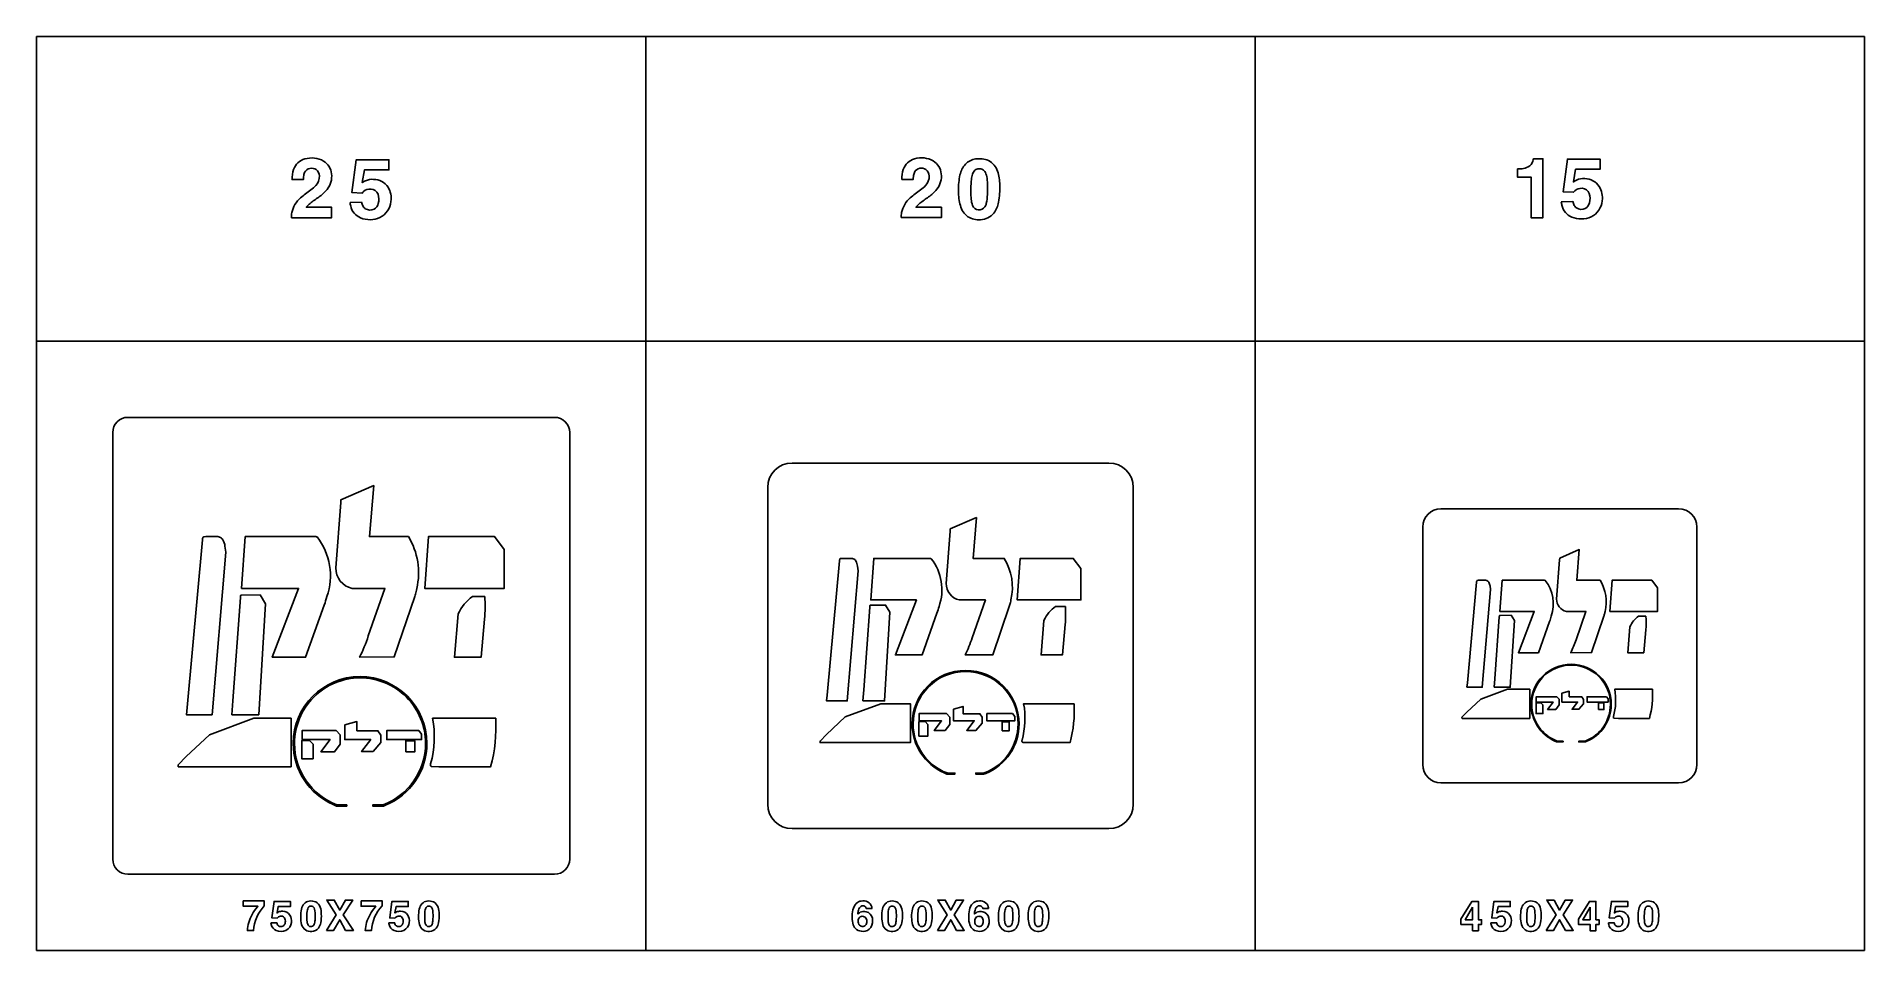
# Model space of a CAD drawing. Extents: x 0 to 3000, y 0 to 1500.
import ezdxf

# ---------------------------------------------------------------- set-up
doc = ezdxf.new("R2010")
doc.units = 0
doc.header["$MEASUREMENT"] = 0

msp = doc.modelspace()

# ---------------------------------------------------------------- linework, layer by layer
for points in [[(0.0003, 1000), (1000, 1000), (1000, 1500), (0.0003, 1500)], [(1000, 1000), (2000, 1000), (2000, 1500), (1000, 1500)], [(2000, 1000), (3000, 1000), (3000, 1500), (2000, 1500)], [(0.0001, 0.0001), (1000, 0.0001), (1000, 1000), (0.0001, 1000)], [(1000, 0.0001), (2000, 0.0001), (2000, 1000), (1000, 1000)], [(2000, 0.0001), (3000, 0.0001), (3000, 1000), (2000, 1000)], [(2370.46, 412.432), (2414.06, 428.707), (2450.64, 428.722), (2450.64, 427.405), (2450.64, 380.959), (2339.5, 380.959), (2339.46, 382.793), (2347.19, 391.023)], [(2503.52, 422.16), (2515.53, 425.305), (2515.53, 416.376), (2536.11, 416.376), (2539.08, 412.066), (2539.08, 404.884), (2531.39, 395.761), (2520.09, 395.761), (2529.14, 407.718), (2503.52, 407.718)], [(1327.28, 383.244), (1385.41, 404.943), (1434.18, 404.964), (1434.18, 403.206), (1434.18, 341.28), (1286, 341.28), (1285.95, 343.724), (1296.25, 354.698)], [(1504.69, 396.214), (1520.7, 400.407), (1520.7, 388.501), (1548.15, 388.501), (1552.11, 382.755), (1552.11, 373.179), (1541.85, 361.015), (1526.79, 361.015), (1538.85, 376.957), (1504.69, 376.957)], [(2472.26, 403.111), (2472.26, 388.78), (2461.2, 388.78), (2461.2, 406.629), (2468.74, 406.629)], [(2461.4, 407.609), (2461.4, 416.484), (2495.13, 416.484), (2499.03, 412.243), (2499.03, 403.033), (2493.41, 395.637), (2480.08, 395.637), (2489.09, 407.609)], [(2576.43, 416.479), (2579.16, 413.025), (2579.16, 407.609), (2544.8, 407.609), (2544.8, 416.479)], [(2563.48, 395.442), (2563.48, 406.553), (2572.37, 406.553), (2572.37, 395.442)], [(284.097, 354.054), (356.761, 381.178), (417.725, 381.204), (417.725, 379.008), (417.725, 301.599), (232.497, 301.599), (232.433, 304.655), (245.311, 318.371)], [(435.661, 346.014), (435.661, 360.806), (491.89, 360.806), (498.383, 353.739), (498.383, 338.388), (489.018, 326.062), (466.797, 326.062), (481.818, 346.014)], [(505.861, 370.267), (525.875, 375.508), (525.875, 360.626), (560.182, 360.626), (565.133, 353.443), (565.133, 341.473), (552.318, 326.268), (533.482, 326.268), (548.568, 346.196), (505.861, 346.196)], [(627.382, 360.798), (631.925, 355.042), (631.925, 346.014), (574.668, 346.014), (574.668, 360.798)], [(1463.01, 370.815), (1463.01, 351.708), (1448.27, 351.708), (1448.27, 375.505), (1458.32, 375.505)], [(1448.53, 376.812), (1448.53, 388.645), (1493.51, 388.645), (1498.7, 382.992), (1498.7, 370.71), (1491.21, 360.85), (1473.44, 360.85), (1485.45, 376.812)], [(1601.91, 388.639), (1605.54, 384.034), (1605.54, 376.812), (1559.73, 376.812), (1559.73, 388.639)], [(1584.64, 360.589), (1584.64, 375.404), (1596.49, 375.404), (1596.49, 360.589)], [(453.768, 338.518), (453.768, 314.634), (435.339, 314.634), (435.339, 344.381), (447.897, 344.381)], [(605.804, 325.736), (605.804, 344.255), (620.611, 344.255), (620.611, 325.736)], [(475.714, 32.7948), (491.716, 58.3477), (476.393, 82.7948), (488.628, 82.7948), (497.632, 66.2466), (506.826, 82.7948), (518.848, 82.7948), (503.335, 58.3477), (519.93, 32.7948), (507.277, 32.7948), (497.632, 50.2908), (487.625, 32.7948)], [(1478.42, 32.7948), (1494.42, 58.3477), (1479.1, 82.7948), (1491.33, 82.7948), (1500.34, 66.2466), (1509.53, 82.7948), (1521.55, 82.7948), (1506.04, 58.3477), (1522.64, 32.7948), (1509.98, 32.7948), (1500.34, 50.2908), (1490.33, 32.7948)], [(2337.67, 51.2623), (2355.75, 80.5514), (2366.36, 80.5514), (2366.36, 50.3066), (2371.76, 50.3066), (2371.76, 42.7), (2366.36, 42.7), (2366.36, 32.2497), (2356.86, 32.2497), (2356.86, 42.7), (2337.67, 42.7)], [(2356.86, 70.82), (2344.86, 50.3066), (2356.86, 50.3066)], [(2477.84, 32.7948), (2493.84, 58.3477), (2478.52, 82.7948), (2490.76, 82.7948), (2499.76, 66.2466), (2508.95, 82.7948), (2520.98, 82.7948), (2505.46, 58.3477), (2522.06, 32.7948), (2509.41, 32.7948), (2499.76, 50.2908), (2489.75, 32.7948)], [(2530.52, 51.2624), (2548.6, 80.5515), (2559.21, 80.5515), (2559.21, 50.3066), (2564.61, 50.3066), (2564.61, 42.7), (2559.21, 42.7), (2559.21, 32.2498), (2549.71, 32.2498), (2549.71, 42.7), (2530.52, 42.7)], [(2549.71, 70.8201), (2537.71, 50.3066), (2549.71, 50.3066)]]:
    msp.add_lwpolyline(points, close=True)
for points in [[(418.422, 1202.63, -0.0640343), (418.928, 1211.01, -0.161687), (433.256, 1235.22, -0.0283718), (449.985, 1248.18, 0.0545111), (458.342, 1255.35, 0.192461), (464.329, 1271.16, 0.234238), (458.895, 1281.72, 0.196223), (448.769, 1283.63, 0.252425), (440.001, 1276.76, 0.0856617), (438.343, 1269.95, 0.0202329), (438.058, 1265.27), (419.402, 1265.27, -0.0983795), (421.819, 1281.8, -0.245047), (440.286, 1299.05, -0.207102), (471.075, 1295.71, -0.233443), (484.06, 1274.78, -0.20961), (476.793, 1249.11, -0.0785124), (463.223, 1236.52, 0.0107372), (448.895, 1226.2, 0.0665092), (442.545, 1219.79), (484.344, 1219.79), (484.344, 1202.63)], [(514.481, 1227.42), (533.264, 1228.13, 0.0452719), (535.823, 1221.64, 0.0567733), (537.719, 1218.89, 0.070207), (539.488, 1217.5, 0.264984), (553.895, 1216.74, 0.20748), (560.862, 1225.98, 0.147389), (560.404, 1241.2, 0.308532), (548.651, 1249.76, 0.215743), (536.74, 1245.67, 0.028781), (534.591, 1243.17), (517.546, 1243.98), (524.67, 1297.85), (578.286, 1297.85), (578.286, 1281.1), (538.114, 1281.1), (534.528, 1260.29, -0.0211252), (539.694, 1263.31, -0.121371), (553.026, 1265.65, -0.244671), (576.943, 1252.87, -0.173069), (581.572, 1229.22, -0.256779), (563.5, 1202.82, -0.199585), (531.684, 1202.4, -0.245625), (515.571, 1221.95, -0.0170062)], [(1419.16, 1202.77, -0.0640343), (1419.66, 1211.15, -0.161687), (1433.99, 1235.37, -0.0283718), (1450.72, 1248.32, 0.0545111), (1459.08, 1255.49, 0.192461), (1465.07, 1271.31, 0.234238), (1459.63, 1281.86, 0.196223), (1449.5, 1283.77, 0.252425), (1440.74, 1276.9, 0.0856617), (1439.08, 1270.09, 0.0202329), (1438.79, 1265.41), (1420.14, 1265.41, -0.0983795), (1422.55, 1281.94, -0.245047), (1441.02, 1299.19, -0.207102), (1471.81, 1295.86, -0.233443), (1484.8, 1274.92, -0.20961), (1477.53, 1249.25, -0.0785124), (1463.96, 1236.66, 0.0107372), (1449.63, 1226.34, 0.0665092), (1443.28, 1219.93), (1485.08, 1219.93), (1485.08, 1202.77)], [(1513.14, 1247.83, -0.0563084), (1515.56, 1272.96, -0.130301), (1524.44, 1290.48, -0.174843), (1541.17, 1299.05, -0.147552), (1562.41, 1296.39, -0.192146), (1577.14, 1279.13, -0.0833996), (1580.83, 1256.31, -0.0545507), (1578.83, 1228, -0.116773), (1571.2, 1210.37, -0.221099), (1549.25, 1199.3, -0.162564), (1528.67, 1204.31, -0.174743), (1516.16, 1222.47, -0.0640867), (1513.17, 1245.95)], [(2430.38, 1282.79), (2435.62, 1282.79, 0.0261527), (2438.02, 1283.06, 0.0824327), (2447.96, 1285.95, 0.211118), (2455.97, 1295.44, 0.0230957), (2457.03, 1299.41), (2472.27, 1299.41), (2472.27, 1202.61), (2452.82, 1202.61), (2452.82, 1269.42), (2430.38, 1269.42)], [(2502.41, 1228.59), (2521.19, 1229.3, 0.0452719), (2523.75, 1222.8, 0.0567733), (2525.65, 1220.06, 0.070207), (2527.41, 1218.67, 0.264984), (2541.82, 1217.91, 0.20748), (2548.79, 1227.15, 0.147389), (2548.33, 1242.36, 0.308532), (2536.58, 1250.92, 0.215743), (2524.67, 1246.83, 0.028781), (2522.52, 1244.34), (2505.47, 1245.14), (2512.6, 1299.01), (2566.21, 1299.01), (2566.21, 1282.27), (2526.04, 1282.27), (2522.45, 1261.46, -0.0211252), (2527.62, 1264.48, -0.121371), (2540.95, 1266.82, -0.244671), (2564.87, 1254.04, -0.173069), (2569.5, 1230.39, -0.256779), (2551.43, 1203.99, -0.199585), (2519.61, 1203.56, -0.245625), (2503.5, 1223.12, -0.0170062)], [(1533.69, 1235.62, 0.0124589), (1533.9, 1233.09, 0.0668192), (1536.14, 1222.93, 0.615362), (1556.51, 1220.69, 0.0726881), (1558.69, 1225.9, 0.0588562), (1560.57, 1240.82, 0.0389037), (1559.92, 1267.61, 0.084671), (1557.28, 1276.95, 0.156013), (1552.7, 1281.81, 0.143208), (1546.41, 1283, 0.172584), (1540.11, 1280.52, 0.132565), (1536.13, 1274.29, 0.0498315), (1534.31, 1265.6, 0.0368731)], [(150, 125), (850, 125, 0.414213), (875, 150), (875, 850, 0.414213), (850, 875), (150, 875, 0.414213), (125, 850), (125, 150, 0.414213)], [(1240, 200), (1760, 200, 0.414213), (1800, 240), (1800, 760, 0.414213), (1760, 800), (1240, 800, 0.414213), (1200, 760), (1200, 240, 0.414213)], [(517.904, 594.2, -0.353631), (491.183, 628.001), (499.24, 735.05), (499.647, 739.71), (553.325, 763.115), (546.168, 679.38), (610.24, 679.38, -0.197176), (624.018, 594.016, -0.0352245), (622.968, 589.121, -0.00594099), (620.632, 580.97), (587.011, 481.681), (530.182, 481.233, 0.0313428), (544.497, 516.146), (571.647, 594.196), (525.125, 594.193)], [(2305, 275), (2695, 275, 0.414213), (2725, 305), (2725, 695, 0.414213), (2695, 725), (2305, 725, 0.414213), (2275, 695), (2275, 305, 0.414213)], [(1514.32, 575.36, -0.353631), (1492.95, 602.401), (1499.39, 688.039), (1499.72, 691.767), (1542.66, 710.491), (1536.93, 643.504), (1588.19, 643.504, -0.197176), (1599.21, 575.212, -0.0352245), (1598.37, 571.297, -0.00594099), (1596.5, 564.776), (1569.61, 485.344), (1524.14, 484.986, 0.0313428), (1535.6, 512.917), (1557.32, 575.356), (1520.1, 575.354)], [(297.318, 679.218, -0.0276475), (300.49, 678.558, -0.189995), (305.825, 674.006, -0.0979581), (309.276, 663.654), (310.497, 653.66), (288.04, 386.872), (258.19, 386.872), (245.847, 386.928), (247.154, 398.636), (272.183, 674.163, -0.0138636), (272.439, 676.299, -0.115326), (273.233, 678.217, -0.235088), (274.861, 679.005), (277.883, 679.218)], [(458.119, 679.218, -0.0749475), (460.326, 678.708, -0.258553), (476.418, 580.865, -0.0220478), (472.261, 566.958), (441.597, 481.233), (386.954, 481.233), (429.918, 594.196), (336.404, 594.196), (342.426, 679.218)], [(767.568, 607.329), (767.568, 594.196), (750.232, 594.196), (636.982, 594.196), (643.026, 679.38), (739.99, 679.38), (750.425, 679.383, -0.0181985), (751.668, 679.335), (767.568, 658.357)], [(1337.85, 643.373, -0.0276475), (1340.39, 642.845, -0.189995), (1344.66, 639.204, -0.0979581), (1347.42, 630.923), (1348.4, 622.927), (1330.43, 409.498), (1306.55, 409.498), (1296.68, 409.543), (1297.72, 418.91), (1317.75, 639.329, -0.0138636), (1317.95, 641.039, -0.115326), (1318.59, 642.573, -0.235088), (1319.89, 643.204), (1322.31, 643.373)], [(1466.49, 643.373, -0.0749475), (1468.26, 642.966, -0.258553), (1481.13, 564.691, -0.0220478), (1477.81, 553.566), (1453.28, 484.986), (1409.56, 484.986), (1443.93, 575.356), (1369.12, 575.356), (1373.94, 643.373)], [(1714.05, 585.863), (1714.05, 575.356), (1700.18, 575.356), (1609.59, 575.356), (1614.42, 643.504), (1691.99, 643.504), (1700.34, 643.505, -0.0181985), (1701.33, 643.467), (1714.05, 626.685)], [(2510.74, 556.52, -0.353631), (2494.71, 576.801), (2499.54, 641.03), (2499.79, 643.826), (2532, 657.869), (2527.7, 607.628), (2566.14, 607.628, -0.197176), (2574.41, 556.409, -0.0352245), (2573.78, 553.473, -0.00594099), (2572.38, 548.582), (2552.21, 489.008), (2518.11, 488.74, 0.0313428), (2526.7, 509.688), (2542.99, 556.517), (2515.08, 556.516)], [(2378.39, 607.531, -0.0276475), (2380.29, 607.135, -0.189995), (2383.5, 604.404, -0.0979581), (2385.57, 598.193), (2386.3, 592.196), (2372.82, 432.123), (2354.91, 432.123), (2347.51, 432.157), (2348.29, 439.182), (2363.31, 604.498, -0.0138636), (2363.46, 605.779, -0.115326), (2363.94, 606.93, -0.235088), (2364.92, 607.403), (2366.73, 607.531)], [(2474.87, 607.531, -0.0749475), (2476.2, 607.225, -0.258553), (2485.85, 548.519, -0.0220478), (2483.36, 540.175), (2464.96, 488.74), (2432.17, 488.74), (2457.95, 556.517), (2401.84, 556.517), (2405.46, 607.531)], [(2660.54, 564.397), (2660.54, 556.517), (2650.14, 556.517), (2582.19, 556.517), (2585.82, 607.628), (2643.99, 607.628), (2650.26, 607.63, -0.0181985), (2651, 607.601), (2660.54, 595.014)], [(320.333, 386.868), (321.918, 409.591), (334.454, 579.395, -0.129902), (335.44, 583.083), (366.897, 583.462), (375.661, 568.875), (364.647, 386.868)], [(735.725, 580.972, -0.0378451), (735.318, 543.761), (729.683, 481.233), (685.776, 481.233), (691.754, 552.262, -0.125021), (715.646, 580.972)], [(1356.27, 409.494), (1357.53, 427.673), (1367.56, 563.515, -0.129902), (1368.35, 566.466), (1393.52, 566.769), (1400.53, 555.1), (1391.72, 409.494)], [(1688.58, 564.777, -0.0378451), (1688.25, 535.009), (1683.75, 484.986), (1648.62, 484.986), (1653.4, 541.809, -0.125021), (1672.52, 564.777)], [(2392.2, 432.121), (2393.15, 445.754), (2400.67, 547.637, -0.129902), (2401.26, 549.85), (2420.14, 550.077), (2425.4, 541.325), (2418.79, 432.121)], [(2641.44, 548.583, -0.0378451), (2641.19, 526.257), (2637.81, 488.74), (2611.47, 488.74), (2615.05, 531.357, -0.125021), (2629.39, 548.583)], [(1549.91, 291.002), (1553.37, 291.004, 0.0907139), (1555.19, 291.334, 0.311926), (1610.82, 371.818, 0.414214), (1524.78, 457.858, 0.414214), (1438.74, 371.818, 0.311983), (1494.37, 291.334, 0.0907483), (1496.2, 291.004), (1507.34, 291.002), (1507.34, 289.524), (1494.92, 289.517, -0.135269), (1493.03, 289.901), (1489.41, 291.507, -0.297319), (1437.03, 371.818, -1), (1612.53, 371.818, -0.304675), (1557.97, 290.577), (1556.42, 289.939, -0.114339), (1554.49, 289.524), (1548.81, 289.524), (1541.37, 289.524), (1541.37, 291.002)], [(2537.43, 343.251), (2540.03, 343.252, 0.0907139), (2541.39, 343.5, 0.311926), (2583.12, 403.863, 0.414214), (2518.59, 468.393, 0.414214), (2454.06, 403.863, 0.311983), (2495.78, 343.5, 0.0907483), (2497.15, 343.252), (2505.51, 343.251), (2505.51, 342.142), (2496.19, 342.137, -0.135269), (2494.77, 342.425), (2492.06, 343.63, -0.297319), (2452.77, 403.863, -1), (2584.4, 403.863, -0.304675), (2543.48, 342.932), (2542.32, 342.454, -0.114339), (2540.87, 342.142), (2536.61, 342.142), (2531.03, 342.142), (2531.03, 343.251)], [(562.39, 238.751), (566.718, 238.754, 0.0907139), (568.99, 239.167, 0.311926), (638.525, 339.772, 0.414214), (530.975, 447.322, 0.414214), (423.425, 339.772, 0.311983), (492.961, 239.167, 0.0907483), (495.254, 238.754), (509.182, 238.751), (509.182, 236.904), (493.647, 236.896, -0.135269), (491.29, 237.376), (486.768, 239.383, -0.297319), (421.282, 339.772, -1), (640.668, 339.772, -0.304675), (572.461, 238.22), (570.533, 237.423, -0.114339), (568.111, 236.904), (561.018, 236.904), (551.718, 236.904), (551.718, 238.751)], [(2652.15, 428.704, -0.0818388), (2647.11, 380.962), (2596.13, 380.961), (2589.3, 380.995, -0.167004), (2588.09, 381.787, -0.169569), (2587.87, 382.83, -0.0311664), (2588.08, 383.793, 0.112536), (2590.06, 428.711)], [(1702.86, 404.94, -0.0818388), (1696.14, 341.284), (1628.17, 341.282), (1619.07, 341.328, -0.167004), (1617.45, 342.384, -0.169569), (1617.16, 343.774, -0.0311664), (1617.43, 345.058, 0.112536), (1620.08, 404.948)], [(753.575, 381.174, -0.0818388), (745.175, 301.603), (660.211, 301.601), (648.833, 301.659, -0.167004), (646.818, 302.979, -0.169569), (646.454, 304.717, -0.0311664), (646.796, 306.322, 0.112536), (650.096, 381.185)], [(339.22, 81.2071), (373.8, 81.2071), (373.801, 73.2766, 0.17337), (356.068, 32.5973), (345.958, 32.5972, -0.0554097), (348.225, 45.8042, -0.10295), (362.158, 71.0649), (363.295, 72.4788), (339.22, 72.4788)], [(384.699, 45.1881), (394.091, 45.5436, 0.0452719), (395.371, 42.2971, 0.0567733), (396.318, 40.9227, 0.070207), (397.203, 40.2276, 0.264984), (404.407, 39.8485, 0.20748), (407.89, 44.4693, 0.147389), (407.661, 52.0759, 0.308532), (401.784, 56.3572, 0.215743), (395.829, 54.3113, 0.028781), (394.754, 53.0633), (386.232, 53.4662), (389.794, 80.4014), (416.602, 80.4014), (416.602, 72.0285), (396.516, 72.0285), (394.723, 61.6258, -0.0211252), (397.306, 63.1344, -0.121371), (403.972, 64.3034, -0.244671), (415.931, 57.9133, -0.173069), (418.245, 46.0886, -0.256779), (409.209, 32.8895, -0.199585), (393.301, 32.6763, -0.245625), (385.244, 42.4551, -0.0170062)], [(433.509, 55.3224, -0.0563084), (434.717, 67.8895, -0.130301), (439.156, 76.6494, -0.174843), (447.521, 80.9307, -0.147552), (458.145, 79.6036, -0.192146), (465.506, 70.9701, -0.0833996), (467.355, 59.5641, -0.0545507), (466.351, 45.4093, -0.116773), (462.536, 36.5941, -0.221099), (451.565, 31.057, -0.162564), (441.273, 33.561, -0.174743), (435.018, 42.6447, -0.0640867), (433.525, 54.3824)], [(443.785, 49.2166, 0.0124589), (443.888, 47.9527, 0.0668192), (445.009, 42.8737, 0.615362), (455.191, 41.7521, 0.0726881), (456.281, 44.3587, 0.0588562), (457.221, 51.8153, 0.0389037), (456.897, 65.2118, 0.084671), (455.578, 69.8801, 0.156013), (453.287, 72.3129, 0.143208), (450.143, 72.9053, 0.172584), (446.992, 71.6653, 0.132565), (445.001, 68.553, 0.0498315), (444.093, 64.2086, 0.0368731)], [(532.649, 81.2071), (567.229, 81.2071), (567.229, 73.2766, 0.17337), (549.497, 32.5973), (539.387, 32.5973, -0.0554097), (541.654, 45.8042, -0.10295), (555.587, 71.065), (556.724, 72.4788), (532.649, 72.4788)], [(578.128, 45.1882), (587.52, 45.5436, 0.0452719), (588.799, 42.2972, 0.0567733), (589.747, 40.9228, 0.070207), (590.632, 40.2277, 0.264984), (597.835, 39.8485, 0.20748), (601.319, 44.4694, 0.147389), (601.09, 52.076, 0.308532), (595.213, 56.3573, 0.215743), (589.258, 54.3114, 0.028781), (588.183, 53.0634), (579.661, 53.4662), (583.223, 80.4014), (610.031, 80.4014), (610.031, 72.0287), (589.945, 72.0287), (588.152, 61.6258, -0.0211252), (590.735, 63.1345, -0.121371), (597.401, 64.3035, -0.244671), (609.36, 57.9133, -0.173069), (611.674, 46.0887, -0.256779), (602.638, 32.8896, -0.199585), (586.73, 32.6763, -0.245625), (578.673, 42.4552, -0.0170062)], [(626.938, 55.3179, -0.0563084), (628.146, 67.8851, -0.130301), (632.585, 76.6449, -0.174843), (640.95, 80.9261, -0.147552), (651.574, 79.5992, -0.192146), (658.935, 70.9656, -0.0833996), (660.783, 59.5596, -0.0545507), (659.78, 45.4048, -0.116773), (655.965, 36.5896, -0.221099), (644.994, 31.0525, -0.162564), (634.702, 33.5565, -0.174743), (628.446, 42.6402, -0.0640867), (626.954, 54.3779)], [(637.214, 49.2121, 0.0124589), (637.317, 47.9482, 0.0668192), (638.438, 42.8692, 0.615362), (648.62, 41.7476, 0.0726881), (649.71, 44.3542, 0.0588562), (650.649, 51.8108, 0.0389037), (650.326, 65.2073, 0.084671), (649.007, 69.8756, 0.156013), (646.716, 72.3084, 0.143208), (643.572, 72.9009, 0.172584), (640.421, 71.6607, 0.132565), (638.43, 68.5486, 0.0498315), (637.522, 64.2042, 0.0368731)], [(1371.34, 68.6163), (1361.93, 68.6163, 0.0333099), (1361.27, 70.3935, 0.308433), (1356.02, 73.2924, 0.256298), (1350.45, 69.8879, 0.0718547), (1348.99, 66.207, 0.0422837), (1347.99, 59.9353, -0.0343264), (1351.75, 62.5893, -0.198215), (1361.67, 63.4977, -0.294049), (1371.76, 52.8501, -0.195966), (1369.24, 37.9053, -0.251599), (1356.47, 31.286, -0.162734), (1345.95, 34.3903, -0.142524), (1340.48, 42.1944, -0.0867955), (1338.68, 53.7031, -0.0561633), (1339.79, 66.5941, -0.143087), (1345.4, 77.2418, -0.165016), (1353.53, 81.1044, -0.137094), (1363.94, 79.8485, -0.238813), (1370.78, 71.3493, -0.0169871)], [(1387.3, 55.3224, -0.0563084), (1388.51, 67.8895, -0.130301), (1392.95, 76.6494, -0.174843), (1401.31, 80.9307, -0.147552), (1411.94, 79.6036, -0.192146), (1419.3, 70.9701, -0.0833996), (1421.15, 59.5641, -0.0545507), (1420.14, 45.4093, -0.116773), (1416.33, 36.5941, -0.221099), (1405.36, 31.057, -0.162564), (1395.07, 33.5609, -0.174743), (1388.81, 42.6447, -0.0640867), (1387.32, 54.3824)], [(1397.58, 49.2166, 0.0124589), (1397.68, 47.9527, 0.0668192), (1398.8, 42.8737, 0.615362), (1408.98, 41.7521, 0.0726881), (1410.07, 44.3587, 0.0588562), (1411.01, 51.8153, 0.0389037), (1410.69, 65.2118, 0.084671), (1409.37, 69.8801, 0.156013), (1407.08, 72.3129, 0.143208), (1403.94, 72.9053, 0.172584), (1400.78, 71.6653, 0.132565), (1398.79, 68.553, 0.0498315), (1397.88, 64.2086, 0.0368731)], [(1436.21, 55.3224, -0.0563084), (1437.42, 67.8895, -0.130301), (1441.86, 76.6494, -0.174843), (1450.23, 80.9307, -0.147552), (1460.85, 79.6036, -0.192146), (1468.21, 70.9701, -0.0833996), (1470.06, 59.5641, -0.0545507), (1469.06, 45.4093, -0.116773), (1465.24, 36.5941, -0.221099), (1454.27, 31.057, -0.162564), (1443.98, 33.561, -0.174743), (1437.72, 42.6447, -0.0640867), (1436.23, 54.3824)], [(1446.49, 49.2166, 0.0124589), (1446.59, 47.9527, 0.0668192), (1447.72, 42.8737, 0.615362), (1457.9, 41.7521, 0.0726881), (1458.99, 44.3587, 0.0588562), (1459.93, 51.8153, 0.0389037), (1459.6, 65.2118, 0.084671), (1458.28, 69.8801, 0.156013), (1455.99, 72.3129, 0.143208), (1452.85, 72.9053, 0.172584), (1449.7, 71.6653, 0.132565), (1447.71, 68.553, 0.0498315), (1446.8, 64.2086, 0.0368731)], [(1562.6, 68.6186), (1553.19, 68.6186, 0.0333099), (1552.53, 70.3958, 0.308433), (1547.28, 73.2947, 0.256298), (1541.7, 69.8903, 0.0718547), (1540.25, 66.2094, 0.0422837), (1539.25, 59.9376, -0.0343264), (1543.01, 62.5917, -0.198215), (1552.93, 63.5001, -0.294049), (1563.01, 52.8524, -0.195966), (1560.5, 37.9076, -0.251599), (1547.73, 31.2884, -0.162734), (1537.21, 34.3926, -0.142524), (1531.74, 42.1967, -0.0867955), (1529.94, 53.7054, -0.0561633), (1531.05, 66.5965, -0.143087), (1536.66, 77.2441, -0.165016), (1544.78, 81.1067, -0.137094), (1555.2, 79.8508, -0.238813), (1562.04, 71.3516, -0.0169871)], [(1578.56, 55.3224, -0.0563084), (1579.77, 67.8896, -0.130301), (1584.21, 76.6494, -0.174843), (1592.57, 80.9307, -0.147552), (1603.2, 79.6036, -0.192146), (1610.56, 70.9701, -0.0833996), (1612.41, 59.5641, -0.0545507), (1611.4, 45.4093, -0.116773), (1607.59, 36.5941, -0.221099), (1596.62, 31.057, -0.162564), (1586.32, 33.561, -0.174743), (1580.07, 42.6447, -0.0640867), (1578.58, 54.3825)], [(1588.84, 49.2166, 0.0124589), (1588.94, 47.9528, 0.0668192), (1590.06, 42.8738, 0.615362), (1600.24, 41.7521, 0.0726881), (1601.33, 44.3588, 0.0588562), (1602.27, 51.8153, 0.0389037), (1601.95, 65.2118, 0.084671), (1600.63, 69.8801, 0.156013), (1598.34, 72.3129, 0.143208), (1595.19, 72.9054, 0.172584), (1592.04, 71.6653, 0.132565), (1590.05, 68.553, 0.0498315), (1589.14, 64.2087, 0.0368731)], [(1627.47, 55.3224, -0.0563084), (1628.68, 67.8896, -0.130301), (1633.12, 76.6494, -0.174843), (1641.49, 80.9307, -0.147552), (1652.11, 79.6037, -0.192146), (1659.47, 70.9701, -0.0833996), (1661.32, 59.5641, -0.0545507), (1660.32, 45.4093, -0.116773), (1656.5, 36.5941, -0.221099), (1645.53, 31.057, -0.162564), (1635.24, 33.561, -0.174743), (1628.98, 42.6447, -0.0640867), (1627.49, 54.3825)], [(1637.75, 49.2166, 0.0124589), (1637.85, 47.9528, 0.0668192), (1638.97, 42.8738, 0.615362), (1649.16, 41.7521, 0.0726881), (1650.25, 44.3588, 0.0588562), (1651.19, 51.8153, 0.0389037), (1650.86, 65.2118, 0.084671), (1649.54, 69.8801, 0.156013), (1647.25, 72.3129, 0.143208), (1644.11, 72.9054, 0.172584), (1640.96, 71.6653, 0.132565), (1638.97, 68.553, 0.0498315), (1638.06, 64.2087, 0.0368731)], [(2386.83, 45.1858), (2396.22, 45.5413, 0.0452719), (2397.5, 42.2948, 0.0567733), (2398.45, 40.9204, 0.070207), (2399.33, 40.2253, 0.264984), (2406.53, 39.8462, 0.20748), (2410.02, 44.467, 0.147389), (2409.79, 52.0736, 0.308532), (2403.91, 56.3549, 0.215743), (2397.96, 54.309, 0.028781), (2396.88, 53.061), (2388.36, 53.4639), (2391.92, 80.3991), (2418.73, 80.3991), (2418.73, 72.0262), (2398.64, 72.0262), (2396.85, 61.6235, -0.0211252), (2399.43, 63.1321, -0.121371), (2406.1, 64.3011, -0.244671), (2418.06, 57.911, -0.173069), (2420.37, 46.0863, -0.256779), (2411.34, 32.8873, -0.199585), (2395.43, 32.674, -0.245625), (2387.37, 42.4528, -0.0170062)], [(2435.64, 55.3178, -0.0563084), (2436.85, 67.8849, -0.130301), (2441.28, 76.6448, -0.174843), (2449.65, 80.9261, -0.147552), (2460.27, 79.599, -0.192146), (2467.63, 70.9655, -0.0833996), (2469.48, 59.5595, -0.0545507), (2468.48, 45.4047, -0.116773), (2464.66, 36.5895, -0.221099), (2453.69, 31.0524, -0.162564), (2443.4, 33.5564, -0.174743), (2437.15, 42.6401, -0.0640867), (2435.65, 54.3779)], [(2445.91, 49.212, 0.0124589), (2446.02, 47.9481, 0.0668192), (2447.14, 42.8692, 0.615362), (2457.32, 41.7475, 0.0726881), (2458.41, 44.3542, 0.0588562), (2459.35, 51.8107, 0.0389037), (2459.02, 65.2072, 0.084671), (2457.71, 69.8755, 0.156013), (2455.42, 72.3083, 0.143208), (2452.27, 72.9008, 0.172584), (2449.12, 71.6607, 0.132565), (2447.13, 68.5484, 0.0498315), (2446.22, 64.2041, 0.0368731)], [(2579.68, 45.1836), (2589.07, 45.5391, 0.0452719), (2590.35, 42.2926, 0.0567733), (2591.3, 40.9182, 0.070207), (2592.18, 40.2231, 0.264984), (2599.38, 39.844, 0.20748), (2602.87, 44.4648, 0.147389), (2602.64, 52.0714, 0.308532), (2596.76, 56.3527, 0.215743), (2590.81, 54.3068, 0.028781), (2589.73, 53.0588), (2581.21, 53.4617), (2584.77, 80.3969), (2611.58, 80.3969), (2611.58, 72.0241), (2591.49, 72.0241), (2589.7, 61.6212, -0.0211252), (2592.28, 63.1299, -0.121371), (2598.95, 64.299, -0.244671), (2610.91, 57.9088, -0.173069), (2613.22, 46.0841, -0.256779), (2604.19, 32.885, -0.199585), (2588.28, 32.6718, -0.245625), (2580.22, 42.4506, -0.0170062)], [(2628.49, 55.3133, -0.0563084), (2629.7, 67.8805, -0.130301), (2634.13, 76.6404, -0.174843), (2642.5, 80.9216, -0.147552), (2653.12, 79.5946, -0.192146), (2660.48, 70.9611, -0.0833996), (2662.33, 59.5551, -0.0545507), (2661.33, 45.4002, -0.116773), (2657.51, 36.585, -0.221099), (2646.54, 31.0479, -0.162564), (2636.25, 33.5519, -0.174743), (2630, 42.6356, -0.0640867), (2628.5, 54.3734)], [(2638.76, 49.2075, 0.0124589), (2638.87, 47.9437, 0.0668192), (2639.99, 42.8647, 0.615362), (2650.17, 41.743, 0.0726881), (2651.26, 44.3497, 0.0588562), (2652.2, 51.8062, 0.0389037), (2651.88, 65.2028, 0.084671), (2650.56, 69.871, 0.156013), (2648.27, 72.3039, 0.143208), (2645.12, 72.8963, 0.172584), (2641.97, 71.6561, 0.132565), (2639.98, 68.544, 0.0498315), (2639.07, 64.1996, 0.0368731)], [(1348.52, 48.0159, 0.0641861), (1348.94, 44.5957, 0.139351), (1350.82, 41.2308, 0.240104), (1356.78, 39.3587, 0.267924), (1361.47, 42.7315, 0.140614), (1362.44, 49.5167, 0.112774), (1361.12, 53.2134, 0.271024), (1355.26, 56.0728, 0.294594), (1349.25, 52.1233, 0.0908659)], [(1539.78, 48.0183, 0.0641861), (1540.2, 44.598, 0.139351), (1542.08, 41.2331, 0.240104), (1548.04, 39.361, 0.267924), (1552.73, 42.7339, 0.140614), (1553.69, 49.519, 0.112774), (1552.38, 53.2157, 0.271024), (1546.51, 56.0751, 0.294594), (1540.51, 52.1257, 0.0908659)]]:
    msp.add_lwpolyline(points, format="xyb", close=True)

doc.saveas('drawing.dxf')
